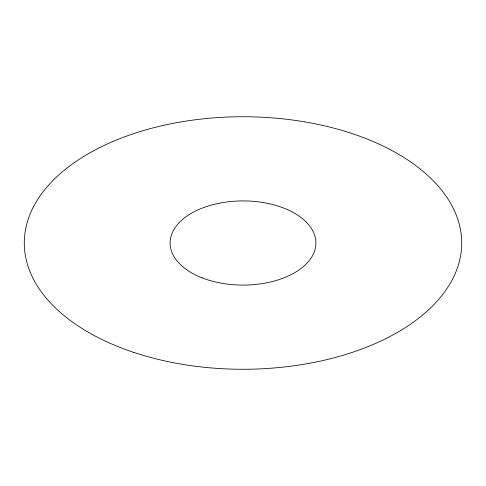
<?xml version="1.0" encoding="UTF-8"?>
<svg xmlns="http://www.w3.org/2000/svg" width="486" height="486" viewBox="0 0 486 486"><rect width="100%" height="100%" fill="white"/><g stroke="black" fill="none" stroke-linecap="round" stroke-linejoin="round"><path stroke-width="0.73" d="M202.14 277.858A72.9 42.088 0 0 0 315.712 246.001A72.9 42.088 0 0 0 211.149 205.141A72.9 42.088 0 0 0 202.14 277.858M133.65 352.35A218.7 126.263 0 0 0 461.7 243A218.7 126.263 0 0 0 133.65 133.65A218.7 126.263 0 0 0 133.65 352.35"/></g></svg>
